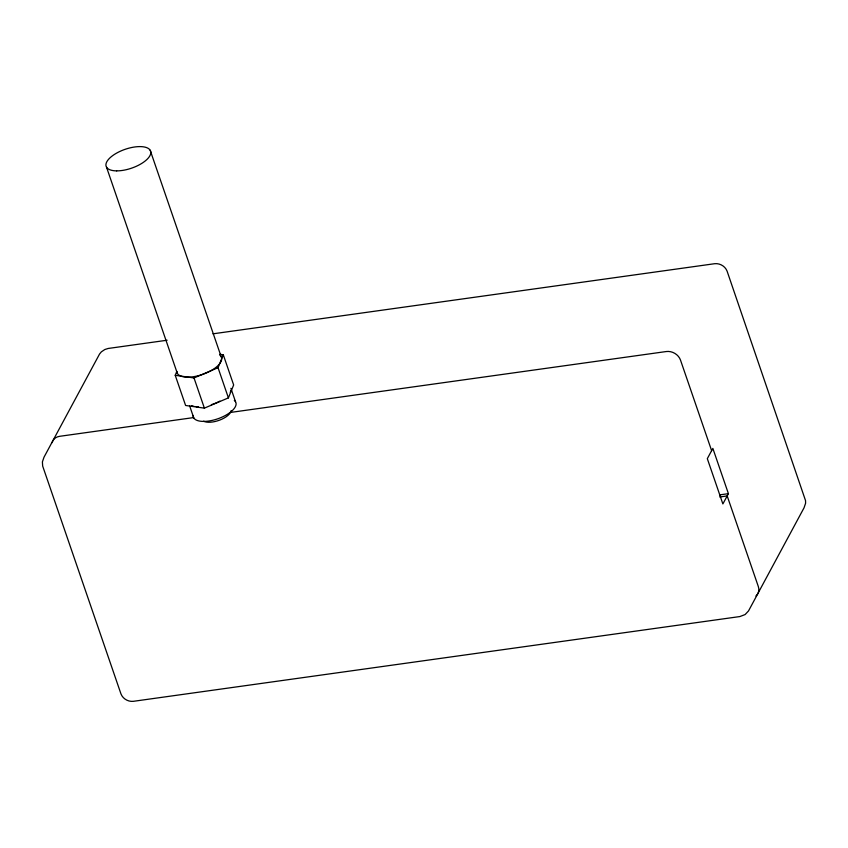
<?xml version="1.0" encoding="UTF-8"?>
<svg xmlns="http://www.w3.org/2000/svg" width="848" height="848" viewBox="0 0 848 848"><rect width="100%" height="100%" fill="white"/><g stroke="black" fill="none" stroke-linecap="round" stroke-linejoin="round"><path stroke-width="1.27" d="M219.908 354.294L223.278 354.771L233.656 384.96L228.409 397.882L204.389 408.142L185.606 405.482L175.229 375.293L176.808 371.424A23.5 9.964 -19 0 0 204.061 373.894A23.5 9.964 -19 0 0 219.823 355.174M228.409 397.882L218.042 367.693L223.278 354.771M728.411 493.663L722.878 503.945L707.317 458.662L712.85 448.38L728.411 493.663L719.772 494.872M175.229 375.293L194.012 377.954L218.042 367.693M167.141 340.228L108.194 348.464L104.834 349.514L101.357 351.846L99.534 354.061L44.001 457.21L42.4 461.884L42.665 466.071L120.967 693.918C122.843 698.784 128.133 701.879 133.295 701.328L739.859 616.56L745.116 614.556L748.508 610.952L804.042 507.814L805.6 503.224L805.547 500.638L727.075 271.106C725.199 266.23 719.91 263.145 714.747 263.696L212.996 333.815M193.238 417.64L59.699 436.307A11.745 9.667 28.3 0 0 52.099 442.645M230.518 412.435L666.263 351.538A11.745 9.667 28.3 0 1 680.499 360.093L711.62 450.659M719.772 496.981L727.181 495.942L758.313 586.509A11.745 9.667 28.3 0 1 755.918 595.974M150.181 150.255L221.19 356.743M230.921 388.331L235.511 401.698M194.012 377.954L204.389 408.142M189.602 405.768L193.779 417.926M106.541 167.226L177.317 373.321M231.122 410.644A15.328 6.498 -19 0 1 219.78 420.067A15.328 6.498 -19 0 1 203.647 421.17M230.974 390.43A22.472 9.529 -19 0 1 230.243 392.338M219.929 401.125A22.472 9.529 -19 0 1 211.364 404.676M198.453 406.817A22.472 9.529 -19 0 1 196.164 406.701M194.097 406.393A22.472 9.529 -19 0 1 191.754 405.673M234.313 400.383A22.472 9.529 -19 0 1 218.795 418.446A22.472 9.529 -19 0 1 193.174 415.499M116.674 170.872A23.5 9.964 -19 0 0 150.817 152.788A23.5 9.964 -19 0 0 117.596 152.566A23.5 9.964 -19 0 0 116.674 170.872"/></g></svg>
